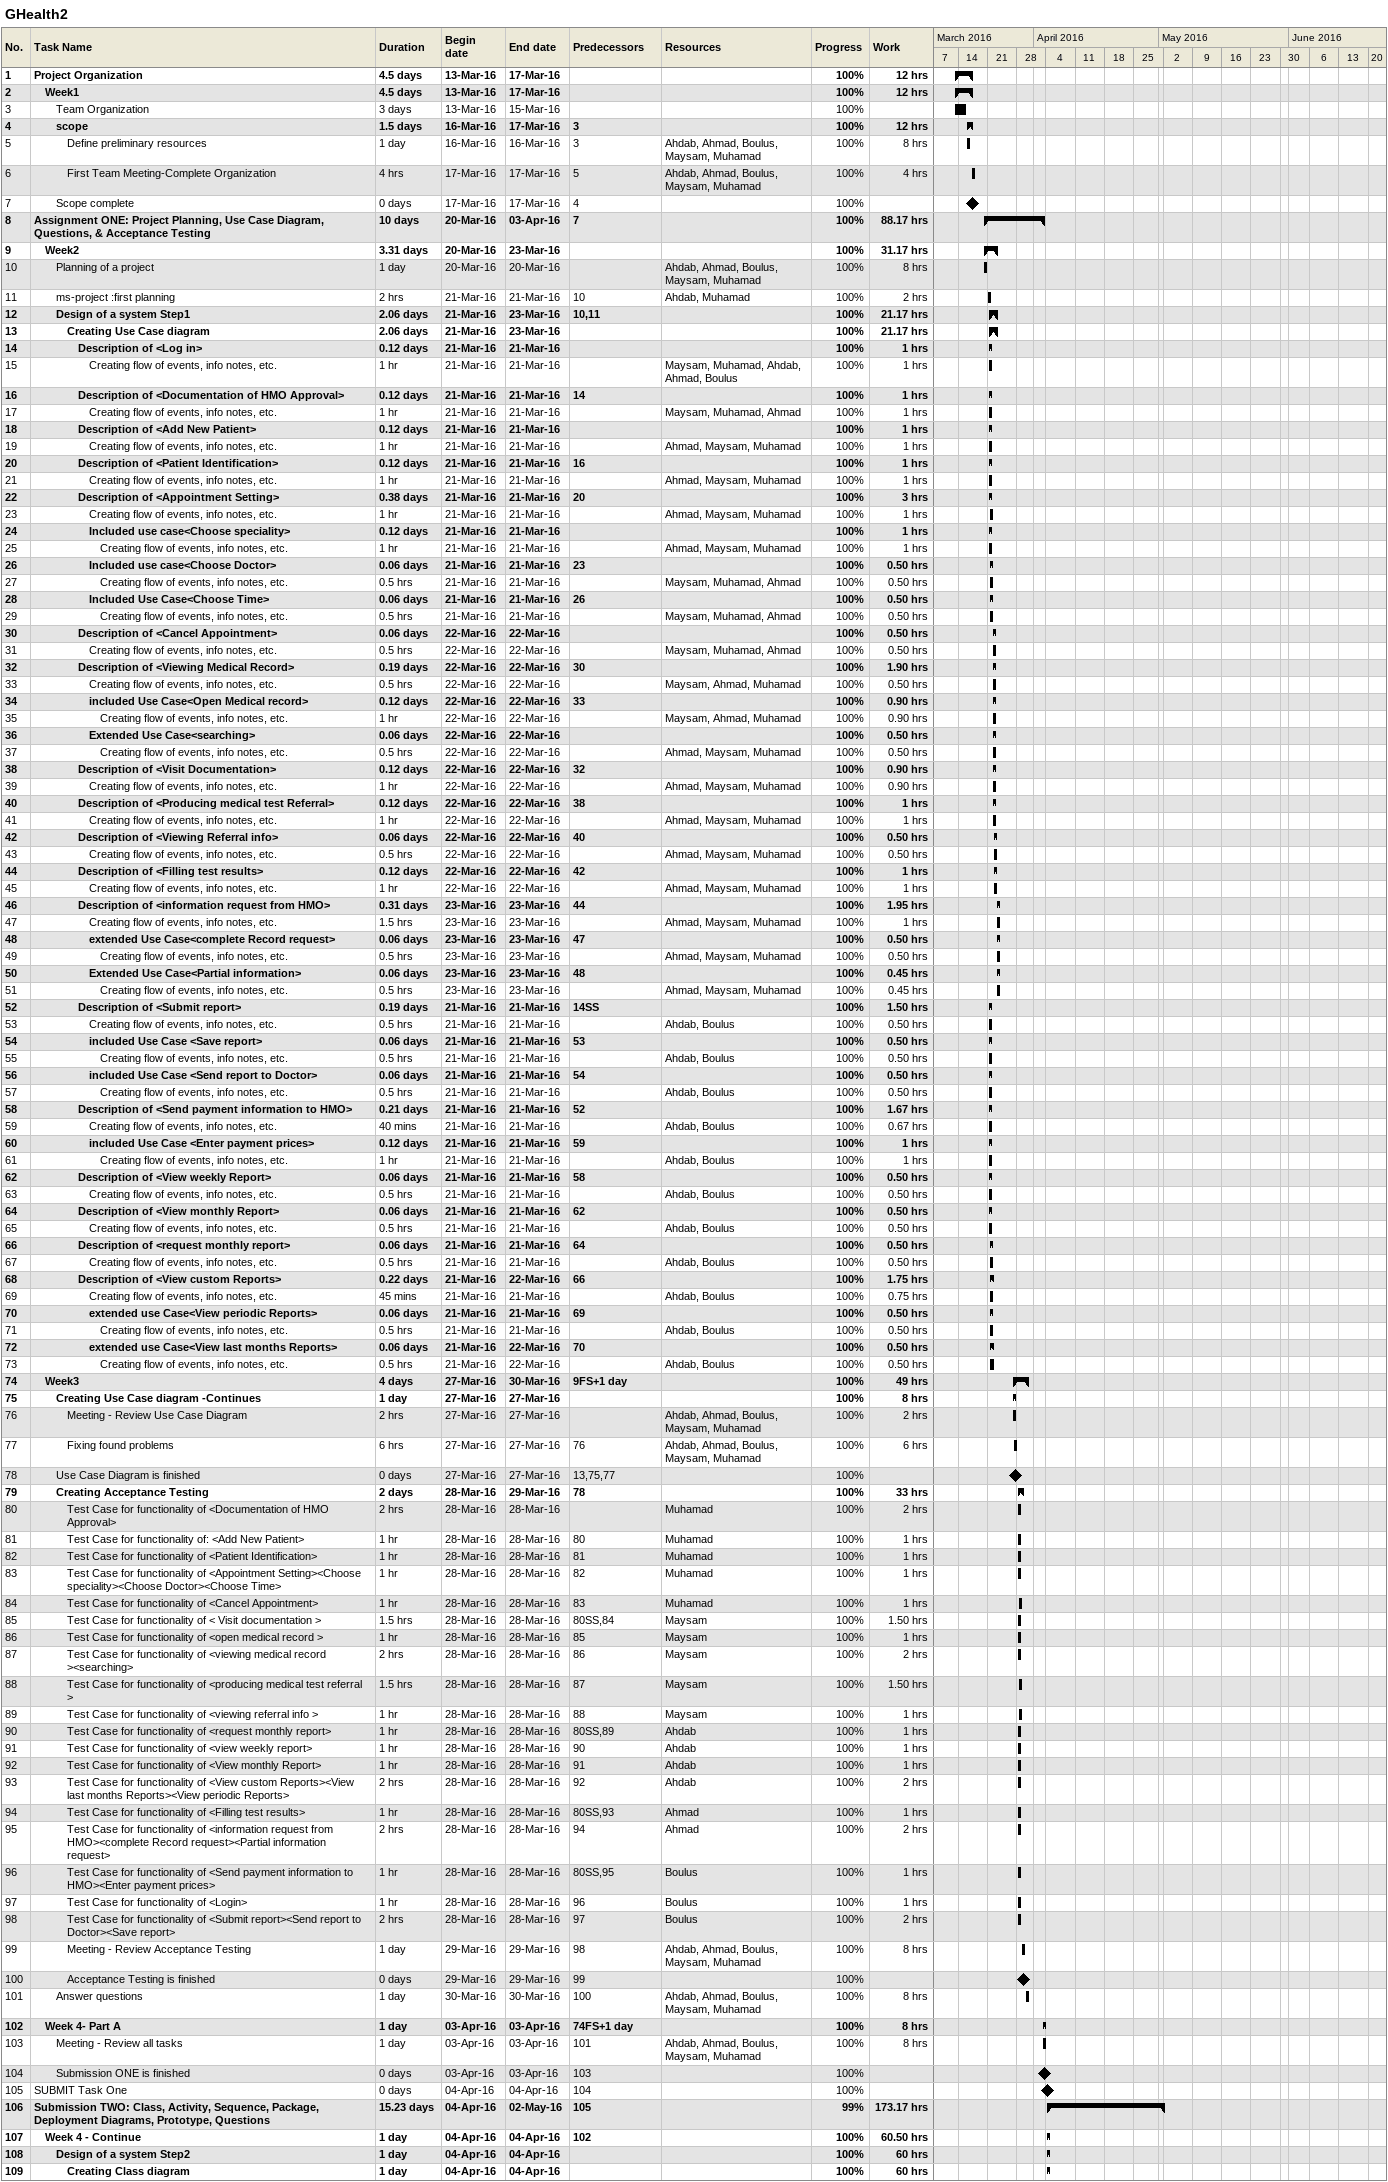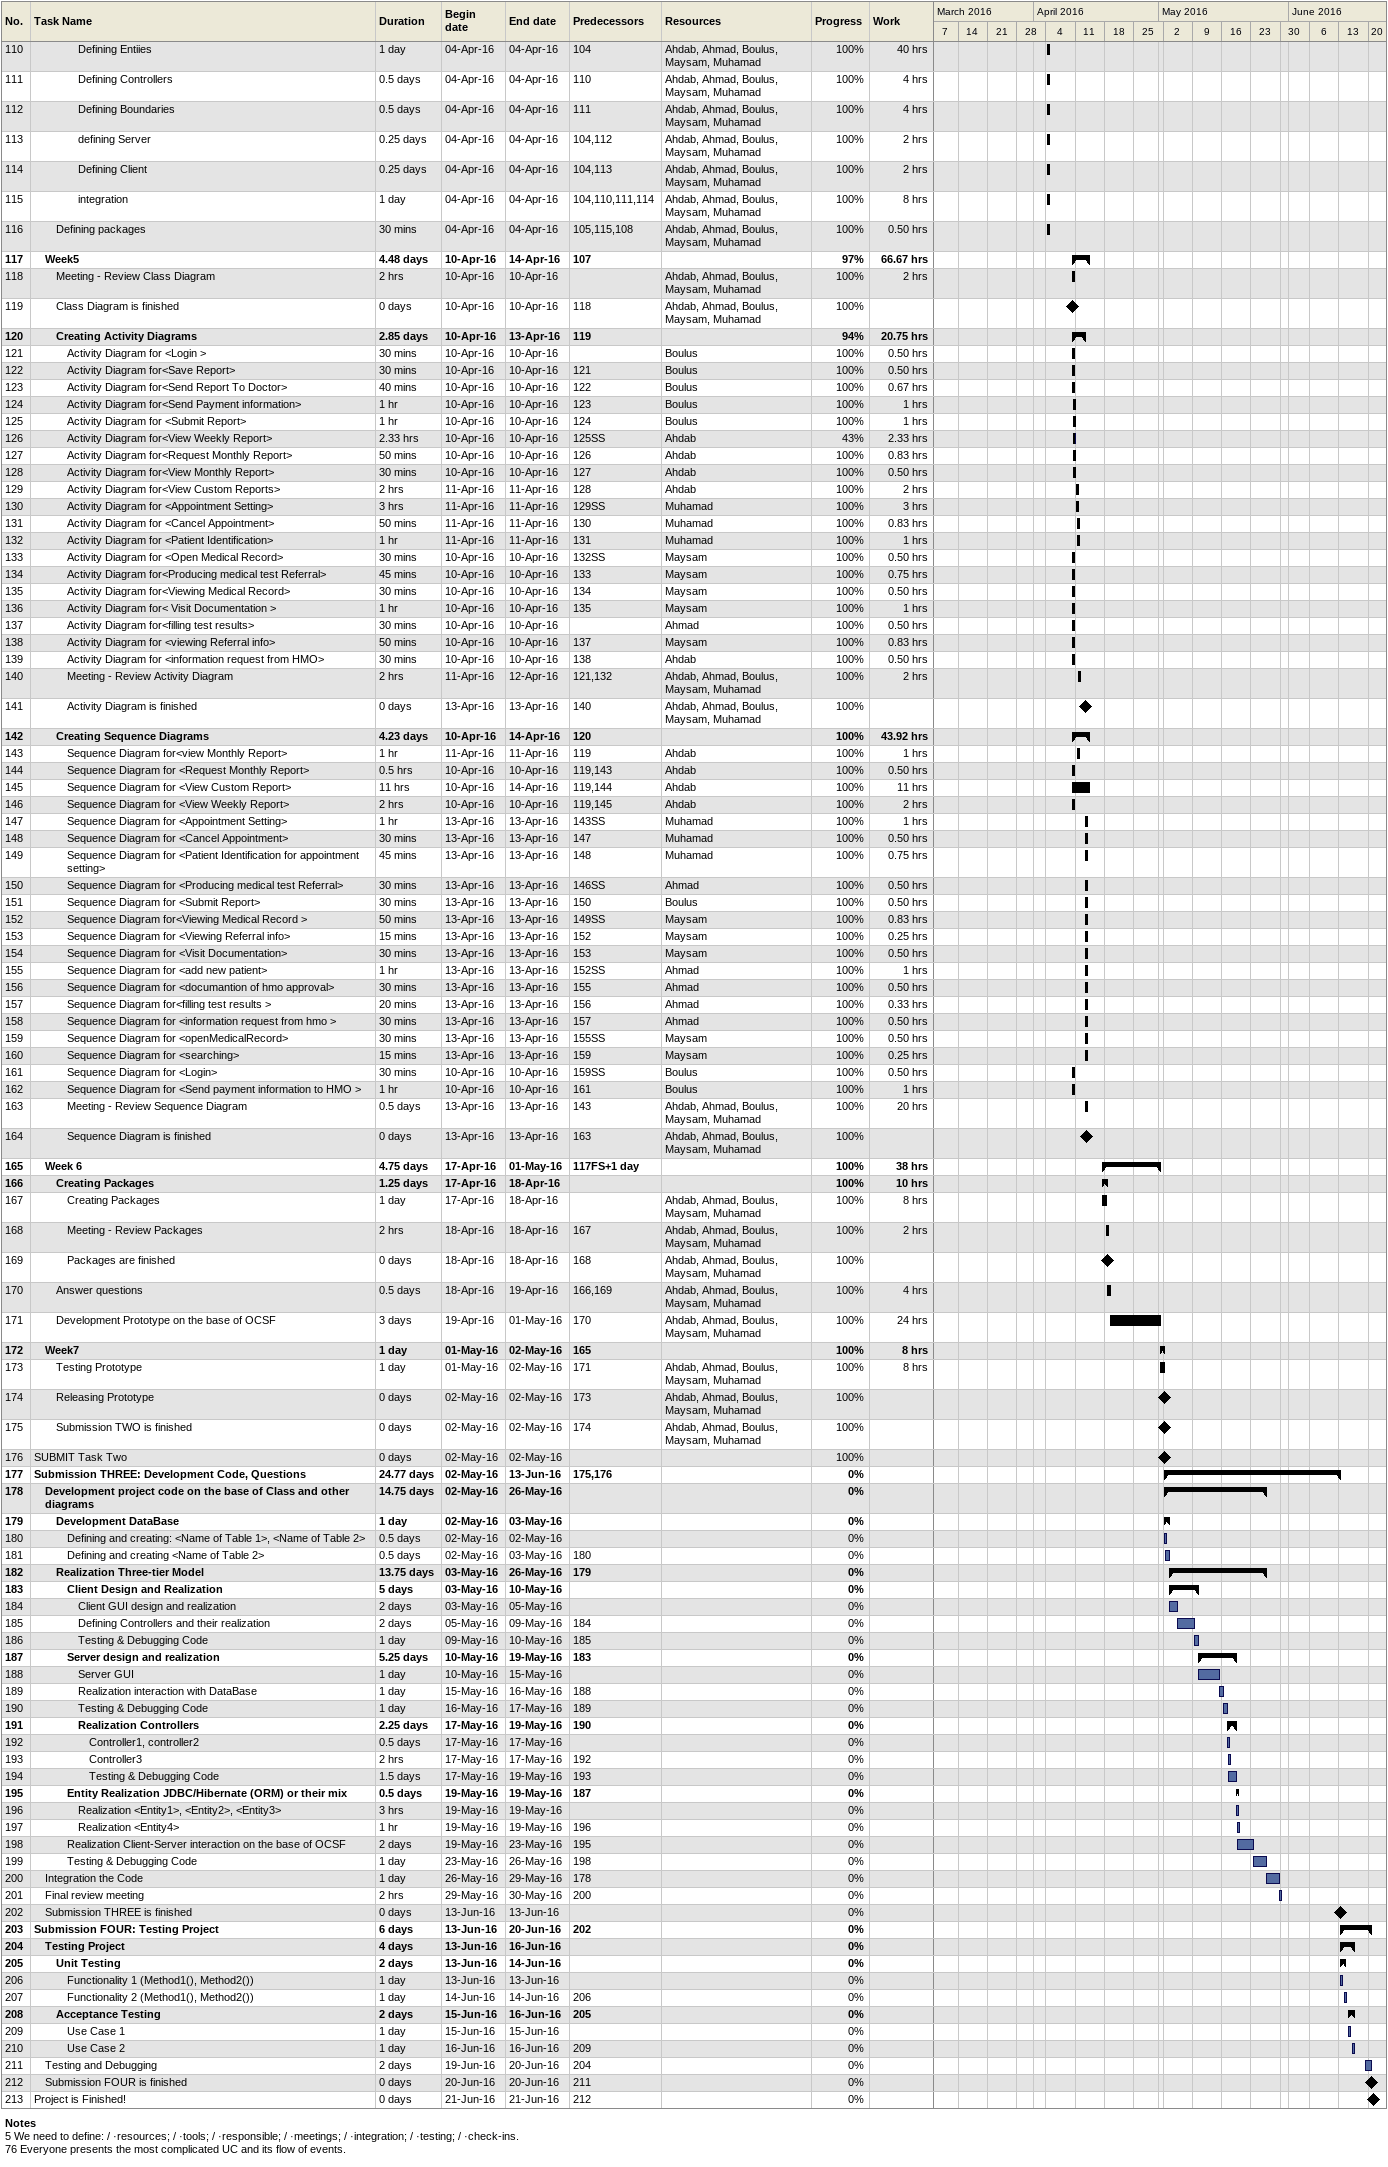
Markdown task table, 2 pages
GHealth2

| ID | Level | Task | Duration | Start | Finish | Predecessors | Resources | % complete | Work (h) |
|---|---|---|---|---|---|---|---|---|---|
| 1 | 1 | **Project Organization** | 4.5d | 2016-03-13 | 2016-03-17 |  |  | 100 | 12 |
| 2 | 2 | **Week1** | 4.5d | 2016-03-13 | 2016-03-17 |  |  | 100 | 12 |
| 3 | 3 | Team Organization | 3d | 2016-03-13 | 2016-03-15 |  |  | 100 |  |
| 4 | 3 | **scope** | 1.5d | 2016-03-16 | 2016-03-17 | 3 |  | 100 | 12 |
| 5 | 4 | Define preliminary resources | 1d | 2016-03-16 | 2016-03-16 | 3 | Ahdab, Ahmad, Boulus, Maysam, Muhamad | 100 | 8 |
| 6 | 4 | First Team Meeting-Complete Organization | 4h | 2016-03-17 | 2016-03-17 | 5 | Ahdab, Ahmad, Boulus, Maysam, Muhamad | 100 | 4 |
| 7 | 3 | Scope complete | 0d | 2016-03-17 | 2016-03-17 | 4 |  | 100 |  |
| 8 | 1 | **Assignment ONE: Project Planning, Use Case Diagram, Questions, & Acceptance Testing** | 10d | 2016-03-20 | 2016-04-03 | 7 |  | 100 | 88.17 |
| 9 | 2 | **Week2** | 3.31d | 2016-03-20 | 2016-03-23 |  |  | 100 | 31.17 |
| 10 | 3 | Planning of a project | 1d | 2016-03-20 | 2016-03-20 |  | Ahdab, Ahmad, Boulus, Maysam, Muhamad | 100 | 8 |
| 11 | 3 | ms-project :first planning | 2h | 2016-03-21 | 2016-03-21 | 10 | Ahdab, Muhamad | 100 | 2 |
| 12 | 3 | **Design of a system Step1** | 2.06d | 2016-03-21 | 2016-03-23 | 10, 11 |  | 100 | 21.17 |
| 13 | 4 | **Creating Use Case diagram** | 2.06d | 2016-03-21 | 2016-03-23 |  |  | 100 | 21.17 |
| 14 | 5 | **Description of <Log in>** | 0.12d | 2016-03-21 | 2016-03-21 |  |  | 100 | 1 |
| 15 | 6 | Creating flow of events, info notes, etc. | 1h | 2016-03-21 | 2016-03-21 |  | Maysam, Muhamad, Ahdab, Ahmad, Boulus | 100 | 1 |
| 16 | 5 | **Description of <Documentation of HMO Approval>** | 0.12d | 2016-03-21 | 2016-03-21 | 14 |  | 100 | 1 |
| 17 | 6 | Creating flow of events, info notes, etc. | 1h | 2016-03-21 | 2016-03-21 |  | Maysam, Muhamad, Ahmad | 100 | 1 |
| 18 | 5 | **Description of <Add New Patient>** | 0.12d | 2016-03-21 | 2016-03-21 |  |  | 100 | 1 |
| 19 | 6 | Creating flow of events, info notes, etc. | 1h | 2016-03-21 | 2016-03-21 |  | Ahmad, Maysam, Muhamad | 100 | 1 |
| 20 | 5 | **Description of <Patient Identification>** | 0.12d | 2016-03-21 | 2016-03-21 | 16 |  | 100 | 1 |
| 21 | 6 | Creating flow of events, info notes, etc. | 1h | 2016-03-21 | 2016-03-21 |  | Ahmad, Maysam, Muhamad | 100 | 1 |
| 22 | 5 | **Description of <Appointment Setting>** | 0.38d | 2016-03-21 | 2016-03-21 | 20 |  | 100 | 3 |
| 23 | 6 | Creating flow of events, info notes, etc. | 1h | 2016-03-21 | 2016-03-21 |  | Ahmad, Maysam, Muhamad | 100 | 1 |
| 24 | 6 | **Included use case<Choose speciality>** | 0.12d | 2016-03-21 | 2016-03-21 |  |  | 100 | 1 |
| 25 | 7 | Creating flow of events, info notes, etc. | 1h | 2016-03-21 | 2016-03-21 |  | Ahmad, Maysam, Muhamad | 100 | 1 |
| 26 | 6 | **Included use case<Choose Doctor>** | 0.06d | 2016-03-21 | 2016-03-21 | 23 |  | 100 | 0.50 |
| 27 | 7 | Creating flow of events, info notes, etc. | 0.5h | 2016-03-21 | 2016-03-21 |  | Maysam, Muhamad, Ahmad | 100 | 0.50 |
| 28 | 6 | **Included Use Case<Choose Time>** | 0.06d | 2016-03-21 | 2016-03-21 | 26 |  | 100 | 0.50 |
| 29 | 7 | Creating flow of events, info notes, etc. | 0.5h | 2016-03-21 | 2016-03-21 |  | Maysam, Muhamad, Ahmad | 100 | 0.50 |
| 30 | 5 | **Description of <Cancel Appointment>** | 0.06d | 2016-03-22 | 2016-03-22 |  |  | 100 | 0.50 |
| 31 | 6 | Creating flow of events, info notes, etc. | 0.5h | 2016-03-22 | 2016-03-22 |  | Maysam, Muhamad, Ahmad | 100 | 0.50 |
| 32 | 5 | **Description of <Viewing Medical Record>** | 0.19d | 2016-03-22 | 2016-03-22 | 30 |  | 100 | 1.90 |
| 33 | 6 | Creating flow of events, info notes, etc. | 0.5h | 2016-03-22 | 2016-03-22 |  | Maysam, Ahmad, Muhamad | 100 | 0.50 |
| 34 | 6 | **included Use Case<Open Medical record>** | 0.12d | 2016-03-22 | 2016-03-22 | 33 |  | 100 | 0.90 |
| 35 | 7 | Creating flow of events, info notes, etc. | 1h | 2016-03-22 | 2016-03-22 |  | Maysam, Ahmad, Muhamad | 100 | 0.90 |
| 36 | 6 | **Extended Use Case<searching>** | 0.06d | 2016-03-22 | 2016-03-22 |  |  | 100 | 0.50 |
| 37 | 7 | Creating flow of events, info notes, etc. | 0.5h | 2016-03-22 | 2016-03-22 |  | Ahmad, Maysam, Muhamad | 100 | 0.50 |
| 38 | 5 | **Description of <Visit Documentation>** | 0.12d | 2016-03-22 | 2016-03-22 | 32 |  | 100 | 0.90 |
| 39 | 6 | Creating flow of events, info notes, etc. | 1h | 2016-03-22 | 2016-03-22 |  | Ahmad, Maysam, Muhamad | 100 | 0.90 |
| 40 | 5 | **Description of <Producing medical test Referral>** | 0.12d | 2016-03-22 | 2016-03-22 | 38 |  | 100 | 1 |
| 41 | 6 | Creating flow of events, info notes, etc. | 1h | 2016-03-22 | 2016-03-22 |  | Ahmad, Maysam, Muhamad | 100 | 1 |
| 42 | 5 | **Description of <Viewing Referral info>** | 0.06d | 2016-03-22 | 2016-03-22 | 40 |  | 100 | 0.50 |
| 43 | 6 | Creating flow of events, info notes, etc. | 0.5h | 2016-03-22 | 2016-03-22 |  | Ahmad, Maysam, Muhamad | 100 | 0.50 |
| 44 | 5 | **Description of <Filling test results>** | 0.12d | 2016-03-22 | 2016-03-22 | 42 |  | 100 | 1 |
| 45 | 6 | Creating flow of events, info notes, etc. | 1h | 2016-03-22 | 2016-03-22 |  | Ahmad, Maysam, Muhamad | 100 | 1 |
| 46 | 5 | **Description of <information request from HMO>** | 0.31d | 2016-03-23 | 2016-03-23 | 44 |  | 100 | 1.95 |
| 47 | 6 | Creating flow of events, info notes, etc. | 1.5h | 2016-03-23 | 2016-03-23 |  | Ahmad, Maysam, Muhamad | 100 | 1 |
| 48 | 6 | **extended Use Case<complete Record request>** | 0.06d | 2016-03-23 | 2016-03-23 | 47 |  | 100 | 0.50 |
| 49 | 7 | Creating flow of events, info notes, etc. | 0.5h | 2016-03-23 | 2016-03-23 |  | Ahmad, Maysam, Muhamad | 100 | 0.50 |
| 50 | 6 | **Extended Use Case<Partial information>** | 0.06d | 2016-03-23 | 2016-03-23 | 48 |  | 100 | 0.45 |
| 51 | 7 | Creating flow of events, info notes, etc. | 0.5h | 2016-03-23 | 2016-03-23 |  | Ahmad, Maysam, Muhamad | 100 | 0.45 |
| 52 | 5 | **Description of <Submit report>** | 0.19d | 2016-03-21 | 2016-03-21 | 14SS |  | 100 | 1.50 |
| 53 | 6 | Creating flow of events, info notes, etc. | 0.5h | 2016-03-21 | 2016-03-21 |  | Ahdab, Boulus | 100 | 0.50 |
| 54 | 6 | **included Use Case <Save report>** | 0.06d | 2016-03-21 | 2016-03-21 | 53 |  | 100 | 0.50 |
| 55 | 7 | Creating flow of events, info notes, etc. | 0.5h | 2016-03-21 | 2016-03-21 |  | Ahdab, Boulus | 100 | 0.50 |
| 56 | 6 | **included Use Case <Send report to Doctor>** | 0.06d | 2016-03-21 | 2016-03-21 | 54 |  | 100 | 0.50 |
| 57 | 7 | Creating flow of events, info notes, etc. | 0.5h | 2016-03-21 | 2016-03-21 |  | Ahdab, Boulus | 100 | 0.50 |
| 58 | 5 | **Description of <Send payment information to HMO>** | 0.21d | 2016-03-21 | 2016-03-21 | 52 |  | 100 | 1.67 |
| 59 | 6 | Creating flow of events, info notes, etc. | 40min | 2016-03-21 | 2016-03-21 |  | Ahdab, Boulus | 100 | 0.67 |
| 60 | 6 | **included Use Case <Enter payment prices>** | 0.12d | 2016-03-21 | 2016-03-21 | 59 |  | 100 | 1 |
| 61 | 7 | Creating flow of events, info notes, etc. | 1h | 2016-03-21 | 2016-03-21 |  | Ahdab, Boulus | 100 | 1 |
| 62 | 5 | **Description of <View weekly Report>** | 0.06d | 2016-03-21 | 2016-03-21 | 58 |  | 100 | 0.50 |
| 63 | 6 | Creating flow of events, info notes, etc. | 0.5h | 2016-03-21 | 2016-03-21 |  | Ahdab, Boulus | 100 | 0.50 |
| 64 | 5 | **Description of <View monthly Report>** | 0.06d | 2016-03-21 | 2016-03-21 | 62 |  | 100 | 0.50 |
| 65 | 6 | Creating flow of events, info notes, etc. | 0.5h | 2016-03-21 | 2016-03-21 |  | Ahdab, Boulus | 100 | 0.50 |
| 66 | 5 | **Description of <request monthly report>** | 0.06d | 2016-03-21 | 2016-03-21 | 64 |  | 100 | 0.50 |
| 67 | 6 | Creating flow of events, info notes, etc. | 0.5h | 2016-03-21 | 2016-03-21 |  | Ahdab, Boulus | 100 | 0.50 |
| 68 | 5 | **Description of <View custom Reports>** | 0.22d | 2016-03-21 | 2016-03-22 | 66 |  | 100 | 1.75 |
| 69 | 6 | Creating flow of events, info notes, etc. | 45min | 2016-03-21 | 2016-03-21 |  | Ahdab, Boulus | 100 | 0.75 |
| 70 | 6 | **extended use Case<View periodic Reports>** | 0.06d | 2016-03-21 | 2016-03-21 | 69 |  | 100 | 0.50 |
| 71 | 7 | Creating flow of events, info notes, etc. | 0.5h | 2016-03-21 | 2016-03-21 |  | Ahdab, Boulus | 100 | 0.50 |
| 72 | 6 | **extended use Case<View last months Reports>** | 0.06d | 2016-03-21 | 2016-03-22 | 70 |  | 100 | 0.50 |
| 73 | 7 | Creating flow of events, info notes, etc. | 0.5h | 2016-03-21 | 2016-03-22 |  | Ahdab, Boulus | 100 | 0.50 |
| 74 | 2 | **Week3** | 4d | 2016-03-27 | 2016-03-30 | 9FS+1d |  | 100 | 49 |
| 75 | 3 | **Creating Use Case diagram -Continues** | 1d | 2016-03-27 | 2016-03-27 |  |  | 100 | 8 |
| 76 | 4 | Meeting - Review Use Case Diagram | 2h | 2016-03-27 | 2016-03-27 |  | Ahdab, Ahmad, Boulus, Maysam, Muhamad | 100 | 2 |
| 77 | 4 | Fixing found problems | 6h | 2016-03-27 | 2016-03-27 | 76 | Ahdab, Ahmad, Boulus, Maysam, Muhamad | 100 | 6 |
| 78 | 3 | Use Case Diagram is finished | 0d | 2016-03-27 | 2016-03-27 | 13, 75, 77 |  | 100 |  |
| 79 | 3 | **Creating Acceptance Testing** | 2d | 2016-03-28 | 2016-03-29 | 78 |  | 100 | 33 |
| 80 | 4 | Test Case for functionality of <Documentation of HMO Approval> | 2h | 2016-03-28 | 2016-03-28 |  | Muhamad | 100 | 2 |
| 81 | 4 | Test Case for functionality of: <Add New Patient> | 1h | 2016-03-28 | 2016-03-28 | 80 | Muhamad | 100 | 1 |
| 82 | 4 | Test Case for functionality of <Patient Identification> | 1h | 2016-03-28 | 2016-03-28 | 81 | Muhamad | 100 | 1 |
| 83 | 4 | Test Case for functionality of <Appointment Setting><Choose speciality><Choose Doctor><Choose Time> | 1h | 2016-03-28 | 2016-03-28 | 82 | Muhamad | 100 | 1 |
| 84 | 4 | Test Case for functionality of <Cancel Appointment> | 1h | 2016-03-28 | 2016-03-28 | 83 | Muhamad | 100 | 1 |
| 85 | 4 | Test Case for functionality of < Visit documentation > | 1.5h | 2016-03-28 | 2016-03-28 | 80SS, 84 | Maysam | 100 | 1.50 |
| 86 | 4 | Test Case for functionality of <open medical record > | 1h | 2016-03-28 | 2016-03-28 | 85 | Maysam | 100 | 1 |
| 87 | 4 | Test Case for functionality of <viewing medical record ><searching> | 2h | 2016-03-28 | 2016-03-28 | 86 | Maysam | 100 | 2 |
| 88 | 4 | Test Case for functionality of <producing medical test referral > | 1.5h | 2016-03-28 | 2016-03-28 | 87 | Maysam | 100 | 1.50 |
| 89 | 4 | Test Case for functionality of <viewing referral info > | 1h | 2016-03-28 | 2016-03-28 | 88 | Maysam | 100 | 1 |
| 90 | 4 | Test Case for functionality of <request monthly report> | 1h | 2016-03-28 | 2016-03-28 | 80SS, 89 | Ahdab | 100 | 1 |
| 91 | 4 | Test Case for functionality of <view weekly report> | 1h | 2016-03-28 | 2016-03-28 | 90 | Ahdab | 100 | 1 |
| 92 | 4 | Test Case for functionality of <View monthly Report> | 1h | 2016-03-28 | 2016-03-28 | 91 | Ahdab | 100 | 1 |
| 93 | 4 | Test Case for functionality of <View custom Reports><View last months Reports><View periodic Reports> | 2h | 2016-03-28 | 2016-03-28 | 92 | Ahdab | 100 | 2 |
| 94 | 4 | Test Case for functionality of <Filling test results> | 1h | 2016-03-28 | 2016-03-28 | 80SS, 93 | Ahmad | 100 | 1 |
| 95 | 4 | Test Case for functionality of <information request from HMO><complete Record request><Partial information request> | 2h | 2016-03-28 | 2016-03-28 | 94 | Ahmad | 100 | 2 |
| 96 | 4 | Test Case for functionality of <Send payment information to HMO><Enter payment prices> | 1h | 2016-03-28 | 2016-03-28 | 80SS, 95 | Boulus | 100 | 1 |
| 97 | 4 | Test Case for functionality of <Login> | 1h | 2016-03-28 | 2016-03-28 | 96 | Boulus | 100 | 1 |
| 98 | 4 | Test Case for functionality of <Submit report><Send report to Doctor><Save report> | 2h | 2016-03-28 | 2016-03-28 | 97 | Boulus | 100 | 2 |
| 99 | 4 | Meeting - Review Acceptance Testing | 1d | 2016-03-29 | 2016-03-29 | 98 | Ahdab, Ahmad, Boulus, Maysam, Muhamad | 100 | 8 |
| 100 | 4 | Acceptance Testing is finished | 0d | 2016-03-29 | 2016-03-29 | 99 |  | 100 |  |
| 101 | 3 | Answer questions | 1d | 2016-03-30 | 2016-03-30 | 100 | Ahdab, Ahmad, Boulus, Maysam, Muhamad | 100 | 8 |
| 102 | 2 | **Week 4- Part A** | 1d | 2016-04-03 | 2016-04-03 | 74FS+1d |  | 100 | 8 |
| 103 | 3 | Meeting - Review all tasks | 1d | 2016-04-03 | 2016-04-03 | 101 | Ahdab, Ahmad, Boulus, Maysam, Muhamad | 100 | 8 |
| 104 | 3 | Submission ONE is finished | 0d | 2016-04-03 | 2016-04-03 | 103 |  | 100 |  |
| 105 | 1 | SUBMIT Task One | 0d | 2016-04-04 | 2016-04-04 | 104 |  | 100 |  |
| 106 | 1 | **Submission TWO: Class, Activity, Sequence, Package, Deployment Diagrams, Prototype, Questions** | 15.23d | 2016-04-04 | 2016-05-02 | 105 |  | 99 | 173.17 |
| 107 | 2 | **Week 4 - Continue** | 1d | 2016-04-04 | 2016-04-04 | 102 |  | 100 | 60.50 |
| 108 | 3 | **Design of a system Step2** | 1d | 2016-04-04 | 2016-04-04 |  |  | 100 | 60 |
| 109 | 4 | **Creating Class diagram** | 1d | 2016-04-04 | 2016-04-04 |  |  | 100 | 60 |
| 110 | 5 | Defining Entiies | 1d | 2016-04-04 | 2016-04-04 | 104 | Ahdab, Ahmad, Boulus, Maysam, Muhamad | 100 | 40 |
| 111 | 5 | Defining Controllers | 0.5d | 2016-04-04 | 2016-04-04 | 110 | Ahdab, Ahmad, Boulus, Maysam, Muhamad | 100 | 4 |
| 112 | 5 | Defining Boundaries | 0.5d | 2016-04-04 | 2016-04-04 | 111 | Ahdab, Ahmad, Boulus, Maysam, Muhamad | 100 | 4 |
| 113 | 5 | defining Server | 0.25d | 2016-04-04 | 2016-04-04 | 104, 112 | Ahdab, Ahmad, Boulus, Maysam, Muhamad | 100 | 2 |
| 114 | 5 | Defining Client | 0.25d | 2016-04-04 | 2016-04-04 | 104, 113 | Ahdab, Ahmad, Boulus, Maysam, Muhamad | 100 | 2 |
| 115 | 5 | integration | 1d | 2016-04-04 | 2016-04-04 | 104, 110, 111, 114 | Ahdab, Ahmad, Boulus, Maysam, Muhamad | 100 | 8 |
| 116 | 3 | Defining packages | 30min | 2016-04-04 | 2016-04-04 | 105, 115, 108 | Ahdab, Ahmad, Boulus, Maysam, Muhamad | 100 | 0.50 |
| 117 | 2 | **Week5** | 4.48d | 2016-04-10 | 2016-04-14 | 107 |  | 97 | 66.67 |
| 118 | 3 | Meeting - Review Class Diagram | 2h | 2016-04-10 | 2016-04-10 |  | Ahdab, Ahmad, Boulus, Maysam, Muhamad | 100 | 2 |
| 119 | 3 | Class Diagram is finished | 0d | 2016-04-10 | 2016-04-10 | 118 | Ahdab, Ahmad, Boulus, Maysam, Muhamad | 100 |  |
| 120 | 3 | **Creating Activity Diagrams** | 2.85d | 2016-04-10 | 2016-04-13 | 119 |  | 94 | 20.75 |
| 121 | 4 | Activity Diagram for <Login > | 30min | 2016-04-10 | 2016-04-10 |  | Boulus | 100 | 0.50 |
| 122 | 4 | Activity Diagram for<Save Report> | 30min | 2016-04-10 | 2016-04-10 | 121 | Boulus | 100 | 0.50 |
| 123 | 4 | Activity Diagram for<Send Report To Doctor> | 40min | 2016-04-10 | 2016-04-10 | 122 | Boulus | 100 | 0.67 |
| 124 | 4 | Activity Diagram for<Send Payment information> | 1h | 2016-04-10 | 2016-04-10 | 123 | Boulus | 100 | 1 |
| 125 | 4 | Activity Diagram for <Submit Report> | 1h | 2016-04-10 | 2016-04-10 | 124 | Boulus | 100 | 1 |
| 126 | 4 | Activity Diagram for<View Weekly Report> | 2.33h | 2016-04-10 | 2016-04-10 | 125SS | Ahdab | 43 | 2.33 |
| 127 | 4 | Activity Diagram for<Request Monthly Report> | 50min | 2016-04-10 | 2016-04-10 | 126 | Ahdab | 100 | 0.83 |
| 128 | 4 | Activity Diagram for<View Monthly Report> | 30min | 2016-04-10 | 2016-04-10 | 127 | Ahdab | 100 | 0.50 |
| 129 | 4 | Activity Diagram for<View Custom Reports> | 2h | 2016-04-11 | 2016-04-11 | 128 | Ahdab | 100 | 2 |
| 130 | 4 | Activity Diagram for <Appointment Setting> | 3h | 2016-04-11 | 2016-04-11 | 129SS | Muhamad | 100 | 3 |
| 131 | 4 | Activity Diagram for <Cancel Appointment> | 50min | 2016-04-11 | 2016-04-11 | 130 | Muhamad | 100 | 0.83 |
| 132 | 4 | Activity Diagram for <Patient Identification> | 1h | 2016-04-11 | 2016-04-11 | 131 | Muhamad | 100 | 1 |
| 133 | 4 | Activity Diagram for <Open Medical Record> | 30min | 2016-04-10 | 2016-04-10 | 132SS | Maysam | 100 | 0.50 |
| 134 | 4 | Activity Diagram for<Producing medical test Referral> | 45min | 2016-04-10 | 2016-04-10 | 133 | Maysam | 100 | 0.75 |
| 135 | 4 | Activity Diagram for<Viewing Medical Record> | 30min | 2016-04-10 | 2016-04-10 | 134 | Maysam | 100 | 0.50 |
| 136 | 4 | Activity Diagram for< Visit Documentation > | 1h | 2016-04-10 | 2016-04-10 | 135 | Maysam | 100 | 1 |
| 137 | 4 | Activity Diagram for<filling test results> | 30min | 2016-04-10 | 2016-04-10 |  | Ahmad | 100 | 0.50 |
| 138 | 4 | Activity Diagram for <viewing Referral info> | 50min | 2016-04-10 | 2016-04-10 | 137 | Maysam | 100 | 0.83 |
| 139 | 4 | Activity Diagram for <information request from HMO> | 30min | 2016-04-10 | 2016-04-10 | 138 | Ahdab | 100 | 0.50 |
| 140 | 4 | Meeting - Review Activity Diagram | 2h | 2016-04-11 | 2016-04-12 | 121, 132 | Ahdab, Ahmad, Boulus, Maysam, Muhamad | 100 | 2 |
| 141 | 4 | Activity Diagram is finished | 0d | 2016-04-13 | 2016-04-13 | 140 | Ahdab, Ahmad, Boulus, Maysam, Muhamad | 100 |  |
| 142 | 3 | **Creating Sequence Diagrams** | 4.23d | 2016-04-10 | 2016-04-14 | 120 |  | 100 | 43.92 |
| 143 | 4 | Sequence Diagram for<view Monthly Report> | 1h | 2016-04-11 | 2016-04-11 | 119 | Ahdab | 100 | 1 |
| 144 | 4 | Sequence Diagram for <Request Monthly Report> | 0.5h | 2016-04-10 | 2016-04-10 | 119, 143 | Ahdab | 100 | 0.50 |
| 145 | 4 | Sequence Diagram for <View Custom Report> | 11h | 2016-04-10 | 2016-04-14 | 119, 144 | Ahdab | 100 | 11 |
| 146 | 4 | Sequence Diagram for <View Weekly Report> | 2h | 2016-04-10 | 2016-04-10 | 119, 145 | Ahdab | 100 | 2 |
| 147 | 4 | Sequence Diagram for <Appointment Setting> | 1h | 2016-04-13 | 2016-04-13 | 143SS | Muhamad | 100 | 1 |
| 148 | 4 | Sequence Diagram for <Cancel Appointment> | 30min | 2016-04-13 | 2016-04-13 | 147 | Muhamad | 100 | 0.50 |
| 149 | 4 | Sequence Diagram for <Patient Identification for appointment setting> | 45min | 2016-04-13 | 2016-04-13 | 148 | Muhamad | 100 | 0.75 |
| 150 | 4 | Sequence Diagram for <Producing medical test Referral> | 30min | 2016-04-13 | 2016-04-13 | 146SS | Ahmad | 100 | 0.50 |
| 151 | 4 | Sequence Diagram for <Submit Report> | 30min | 2016-04-13 | 2016-04-13 | 150 | Boulus | 100 | 0.50 |
| 152 | 4 | Sequence Diagram for<Viewing Medical Record > | 50min | 2016-04-13 | 2016-04-13 | 149SS | Maysam | 100 | 0.83 |
| 153 | 4 | Sequence Diagram for <Viewing Referral info> | 15min | 2016-04-13 | 2016-04-13 | 152 | Maysam | 100 | 0.25 |
| 154 | 4 | Sequence Diagram for <Visit Documentation> | 30min | 2016-04-13 | 2016-04-13 | 153 | Maysam | 100 | 0.50 |
| 155 | 4 | Sequence Diagram for <add new patient> | 1h | 2016-04-13 | 2016-04-13 | 152SS | Ahmad | 100 | 1 |
| 156 | 4 | Sequence Diagram for <documantion of hmo approval> | 30min | 2016-04-13 | 2016-04-13 | 155 | Ahmad | 100 | 0.50 |
| 157 | 4 | Sequence Diagram for<filling test results > | 20min | 2016-04-13 | 2016-04-13 | 156 | Ahmad | 100 | 0.33 |
| 158 | 4 | Sequence Diagram for <information request from hmo > | 30min | 2016-04-13 | 2016-04-13 | 157 | Ahmad | 100 | 0.50 |
| 159 | 4 | Sequence Diagram for <openMedicalRecord> | 30min | 2016-04-13 | 2016-04-13 | 155SS | Maysam | 100 | 0.50 |
| 160 | 4 | Sequence Diagram for <searching> | 15min | 2016-04-13 | 2016-04-13 | 159 | Maysam | 100 | 0.25 |
| 161 | 4 | Sequence Diagram for <Login> | 30min | 2016-04-10 | 2016-04-10 | 159SS | Boulus | 100 | 0.50 |
| 162 | 4 | Sequence Diagram for <Send payment information to HMO > | 1h | 2016-04-10 | 2016-04-10 | 161 | Boulus | 100 | 1 |
| 163 | 4 | Meeting - Review Sequence Diagram | 0.5d | 2016-04-13 | 2016-04-13 | 143 | Ahdab, Ahmad, Boulus, Maysam, Muhamad | 100 | 20 |
| 164 | 4 | Sequence Diagram is finished | 0d | 2016-04-13 | 2016-04-13 | 163 | Ahdab, Ahmad, Boulus, Maysam, Muhamad | 100 |  |
| 165 | 2 | **Week 6** | 4.75d | 2016-04-17 | 2016-05-01 | 117FS+1d |  | 100 | 38 |
| 166 | 3 | **Creating Packages** | 1.25d | 2016-04-17 | 2016-04-18 |  |  | 100 | 10 |
| 167 | 4 | Creating Packages | 1d | 2016-04-17 | 2016-04-18 |  | Ahdab, Ahmad, Boulus, Maysam, Muhamad | 100 | 8 |
| 168 | 4 | Meeting - Review Packages | 2h | 2016-04-18 | 2016-04-18 | 167 | Ahdab, Ahmad, Boulus, Maysam, Muhamad | 100 | 2 |
| 169 | 4 | Packages are finished | 0d | 2016-04-18 | 2016-04-18 | 168 | Ahdab, Ahmad, Boulus, Maysam, Muhamad | 100 |  |
| 170 | 3 | Answer questions | 0.5d | 2016-04-18 | 2016-04-19 | 166, 169 | Ahdab, Ahmad, Boulus, Maysam, Muhamad | 100 | 4 |
| 171 | 3 | Development Prototype on the base of OCSF | 3d | 2016-04-19 | 2016-05-01 | 170 | Ahdab, Ahmad, Boulus, Maysam, Muhamad | 100 | 24 |
| 172 | 2 | **Week7** | 1d | 2016-05-01 | 2016-05-02 | 165 |  | 100 | 8 |
| 173 | 3 | Testing Prototype | 1d | 2016-05-01 | 2016-05-02 | 171 | Ahdab, Ahmad, Boulus, Maysam, Muhamad | 100 | 8 |
| 174 | 3 | Releasing Prototype | 0d | 2016-05-02 | 2016-05-02 | 173 | Ahdab, Ahmad, Boulus, Maysam, Muhamad | 100 |  |
| 175 | 3 | Submission TWO is finished | 0d | 2016-05-02 | 2016-05-02 | 174 | Ahdab, Ahmad, Boulus, Maysam, Muhamad | 100 |  |
| 176 | 1 | SUBMIT Task Two | 0d | 2016-05-02 | 2016-05-02 |  |  | 100 |  |
| 177 | 1 | **Submission THREE: Development Code, Questions** | 24.77d | 2016-05-02 | 2016-06-13 | 175, 176 |  | 0 |  |
| 178 | 2 | **Development project code on the base of Class and other diagrams** | 14.75d | 2016-05-02 | 2016-05-26 |  |  | 0 |  |
| 179 | 3 | **Development DataBase** | 1d | 2016-05-02 | 2016-05-03 |  |  | 0 |  |
| 180 | 4 | Defining and creating: <Name of Table 1>, <Name of Table 2> | 0.5d | 2016-05-02 | 2016-05-02 |  |  | 0 |  |
| 181 | 4 | Defining and creating <Name of Table 2> | 0.5d | 2016-05-02 | 2016-05-03 | 180 |  | 0 |  |
| 182 | 3 | **Realization Three-tier Model** | 13.75d | 2016-05-03 | 2016-05-26 | 179 |  | 0 |  |
| 183 | 4 | **Client Design and Realization** | 5d | 2016-05-03 | 2016-05-10 |  |  | 0 |  |
| 184 | 5 | Client GUI design and realization | 2d | 2016-05-03 | 2016-05-05 |  |  | 0 |  |
| 185 | 5 | Defining Controllers and their realization | 2d | 2016-05-05 | 2016-05-09 | 184 |  | 0 |  |
| 186 | 5 | Testing & Debugging Code | 1d | 2016-05-09 | 2016-05-10 | 185 |  | 0 |  |
| 187 | 4 | **Server design and realization** | 5.25d | 2016-05-10 | 2016-05-19 | 183 |  | 0 |  |
| 188 | 5 | Server GUI | 1d | 2016-05-10 | 2016-05-15 |  |  | 0 |  |
| 189 | 5 | Realization interaction with DataBase | 1d | 2016-05-15 | 2016-05-16 | 188 |  | 0 |  |
| 190 | 5 | Testing & Debugging Code | 1d | 2016-05-16 | 2016-05-17 | 189 |  | 0 |  |
| 191 | 5 | **Realization Controllers** | 2.25d | 2016-05-17 | 2016-05-19 | 190 |  | 0 |  |
| 192 | 6 | Controller1, controller2 | 0.5d | 2016-05-17 | 2016-05-17 |  |  | 0 |  |
| 193 | 6 | Controller3 | 2h | 2016-05-17 | 2016-05-17 | 192 |  | 0 |  |
| 194 | 6 | Testing & Debugging Code | 1.5d | 2016-05-17 | 2016-05-19 | 193 |  | 0 |  |
| 195 | 4 | **Entity Realization JDBC/Hibernate (ORM) or their mix** | 0.5d | 2016-05-19 | 2016-05-19 | 187 |  | 0 |  |
| 196 | 5 | Realization <Entity1>, <Entity2>, <Entity3> | 3h | 2016-05-19 | 2016-05-19 |  |  | 0 |  |
| 197 | 5 | Realization <Entity4> | 1h | 2016-05-19 | 2016-05-19 | 196 |  | 0 |  |
| 198 | 4 | Realization Client-Server interaction on the base of OCSF | 2d | 2016-05-19 | 2016-05-23 | 195 |  | 0 |  |
| 199 | 4 | Testing & Debugging Code | 1d | 2016-05-23 | 2016-05-26 | 198 |  | 0 |  |
| 200 | 2 | Integration the Code | 1d | 2016-05-26 | 2016-05-29 | 178 |  | 0 |  |
| 201 | 2 | Final review meeting | 2h | 2016-05-29 | 2016-05-30 | 200 |  | 0 |  |
| 202 | 2 | Submission THREE is finished | 0d | 2016-06-13 | 2016-06-13 |  |  | 0 |  |
| 203 | 1 | **Submission FOUR: Testing Project** | 6d | 2016-06-13 | 2016-06-20 | 202 |  | 0 |  |
| 204 | 2 | **Testing Project** | 4d | 2016-06-13 | 2016-06-16 |  |  | 0 |  |
| 205 | 3 | **Unit Testing** | 2d | 2016-06-13 | 2016-06-14 |  |  | 0 |  |
| 206 | 4 | Functionality 1 (Method1(), Method2()) | 1d | 2016-06-13 | 2016-06-13 |  |  | 0 |  |
| 207 | 4 | Functionality 2 (Method1(), Method2()) | 1d | 2016-06-14 | 2016-06-14 | 206 |  | 0 |  |
| 208 | 3 | **Acceptance Testing** | 2d | 2016-06-15 | 2016-06-16 | 205 |  | 0 |  |
| 209 | 4 | Use Case 1 | 1d | 2016-06-15 | 2016-06-15 |  |  | 0 |  |
| 210 | 4 | Use Case 2 | 1d | 2016-06-16 | 2016-06-16 | 209 |  | 0 |  |
| 211 | 2 | Testing and Debugging | 2d | 2016-06-19 | 2016-06-20 | 204 |  | 0 |  |
| 212 | 2 | Submission FOUR is finished | 0d | 2016-06-20 | 2016-06-20 | 211 |  | 0 |  |
| 213 | 1 | Project is Finished! | 0d | 2016-06-21 | 2016-06-21 | 212 |  | 0 |  |

Notes
- 5: We need to define: / ·resources; / ·tools; / ·responsible; / ·meetings; / ·integration; / ·testing; / ·check-ins.
- 76: Everyone presents the most complicated UC and its flow of events.
